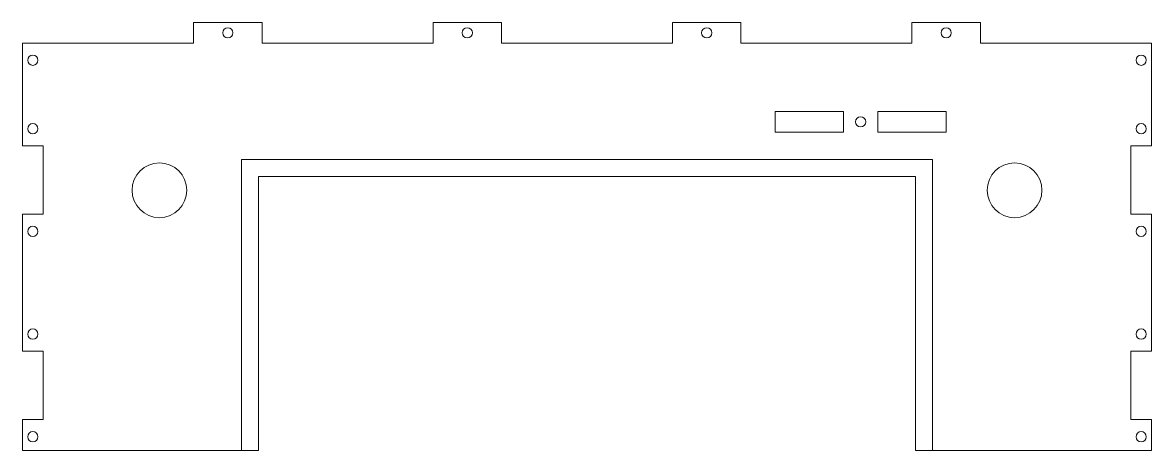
# Model space of a CAD drawing. Header units: millimetres. Extents: x -165 to 165, y 0 to 125.
import ezdxf

# ---------------------------------------------------------------- set-up
doc = ezdxf.new("R2010")
doc.units = ezdxf.units.MM

msp = doc.modelspace()

# ---------------------------------------------------------------- linework, layer by layer
at = {"color": 7, "linetype": 'Continuous', "lineweight": 15}
for p, q in [((-115, 125), (-95, 125)), ((-115, 119), (-115, 125)), ((-95, 119), (-95, 125)), ((-45, 119), (-45, 125)), ((-45, 125), (-25, 125)), ((-25, 119), (-25, 125)), ((25, 119), (25, 125)), ((45, 125), (25, 125)), ((45, 119), (45, 125)), ((95, 119), (95, 125)), ((115, 125), (95, 125)), ((115, 119), (115, 125)), ((-165, 119), (-165, 89)), ((-115, 119), (-165, 119)), ((-45, 119), (-95, 119)), ((25, 119), (-25, 119)), ((95, 119), (45, 119)), ((165, 119), (115, 119)), ((165, 89), (165, 119)), ((75, 99), (55, 99)), ((55, 99), (55, 93)), ((75, 93), (75, 99)), ((105, 99), (85, 99)), ((85, 99), (85, 93)), ((105, 93), (105, 99)), ((55, 93), (75, 93)), ((85, 93), (105, 93)), ((-159, 89), (-165, 89)), ((-159, 69), (-159, 89)), ((165, 89), (159, 89)), ((159, 89), (159, 69)), ((-101.01, 85), (101.04, 85)), ((-101.01, 0), (-101.01, 85)), ((101.04, 85), (101.04, 0)), ((-96.01, 0), (-96.01, 80)), ((-96.01, 80), (96.04, 80)), ((96.04, 0), (96.04, 80)), ((-165, 69), (-165, 29)), ((-165, 69), (-159, 69)), ((159, 69), (165, 69)), ((165, 29), (165, 69)), ((-159, 29), (-165, 29)), ((-159, 9), (-159, 29)), ((165, 29), (159, 29)), ((159, 29), (159, 9)), ((-165, 9), (-165, 0)), ((-165, 9), (-159, 9)), ((159, 9), (165, 9)), ((165, 0), (165, 9)), ((-96.01, 0), (-165, 0)), ((165, 0), (96.04, 0))]:
    msp.add_line(p, q, dxfattribs=at)
for centre, radius in [((-105, 122), 1.5), ((-35, 122), 1.5), ((35, 122), 1.5), ((105, 122), 1.5), ((-162, 114), 1.5), ((162, 114), 1.5), ((80, 96), 1.5), ((-162, 94), 1.5), ((162, 94), 1.5), ((-125, 76), 8), ((125, 76), 8), ((-162, 64), 1.5), ((162, 64), 1.5), ((-162, 34), 1.5), ((162, 34), 1.5), ((-162, 4), 1.5), ((162, 4), 1.5)]:
    msp.add_circle(centre, radius, dxfattribs=at)

doc.saveas('drawing.dxf')
